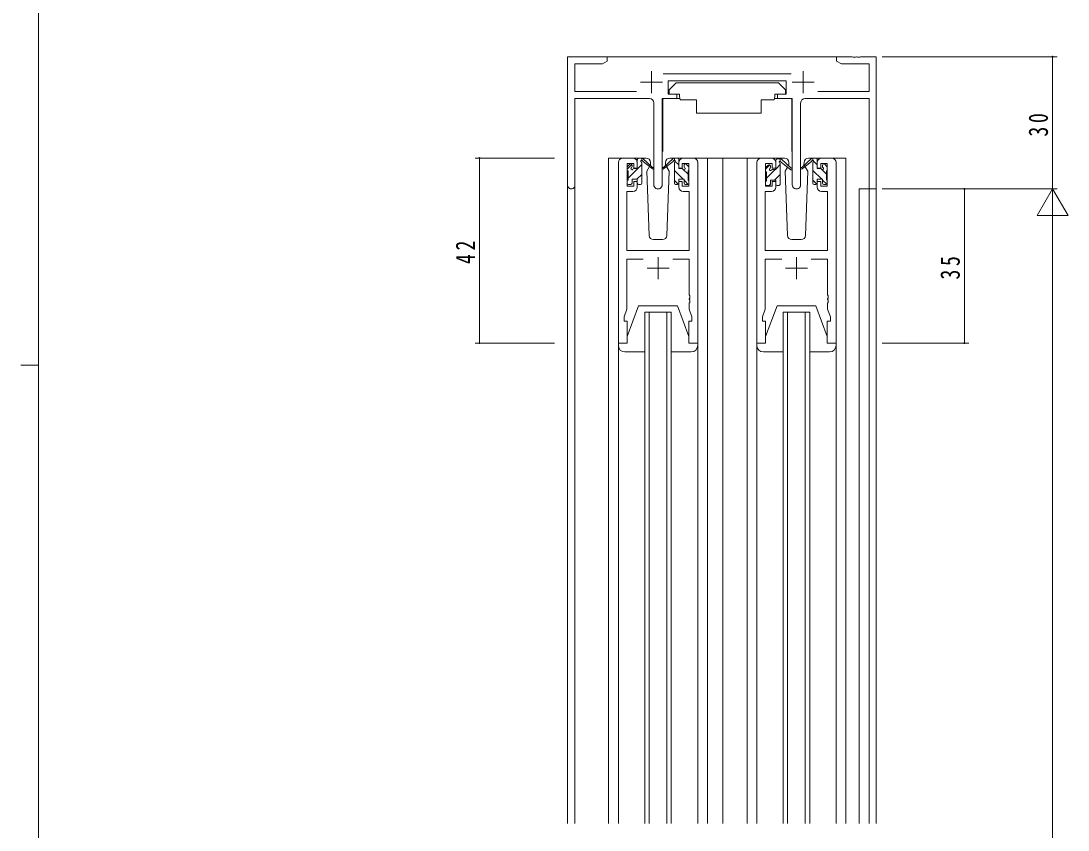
# Model space of a CAD drawing. Units: millimetres, scale not verified. Extents: x -567 to 567, y -403 to 403.
# Drawn here: x -566.7 to -329.2, y -81.5 to 102.1 of the extents above; entities that cross this region are included whole.
import ezdxf

# ---------------------------------------------------------------- set-up
doc = ezdxf.new("R2010")
doc.units = ezdxf.units.MM
doc.header["$LTSCALE"] = 2
for name, color, linetype, lineweight in [('0-1_YKK_ZWAK', 7, 'Continuous', 18), ('0-3_YKK_11', 7, 'Continuous', 18), ('0-4_YKK_12', 2, 'Continuous', 18), ('0-5_YKK_13', 4, 'Continuous', 18), ('0-6_YKK_D', 6, 'Continuous', 18)]:
    doc.layers.add(name, color=color, linetype=linetype, lineweight=lineweight)
doc.styles.add('ＭＳ ゴシック', font='')
doc.styles.get('ＭＳ ゴシック').set_extended_font_data('MS Gothic')

msp = doc.modelspace()

# ---------------------------------------------------------------- linework, layer by layer
at = {"layer": '0-1_YKK_ZWAK'}
for p, q in [((-562.726, -350.982), (-562.726, 399.018)), ((-566.726, 24.018), (-562.726, 24.018))]:
    msp.add_line(p, q, dxfattribs=at)
at = {"layer": '0-3_YKK_11'}
for p, q in [((-433.726, 94.018), (-442.726, 94.018)), ((-442.726, 94.018), (-442.726, 64.833)), ((-434.817, 92.388), (-433.726, 93.018)), ((-433.726, 93.018), (-433.726, 94.018)), ((-381.726, 94.018), (-381.726, 93.018)), ((-378.184, 94.018), (-381.726, 94.018)), ((-381.726, 93.018), (-380.635, 92.388)), ((-378.001, 93.898), (-378.184, 94.018)), ((-377.451, 93.898), (-378.001, 93.898)), ((-377.268, 94.018), (-377.451, 93.898)), ((-377.184, 94.018), (-377.268, 94.018)), ((-377.001, 93.898), (-377.184, 94.018)), ((-376.451, 93.898), (-377.001, 93.898)), ((-376.268, 94.018), (-376.451, 93.898)), ((-372.726, 94.018), (-376.268, 94.018)), ((-372.726, 64.018), (-372.726, 94.018)), ((-423.726, 90.718), (-423.726, 85.718)), ((-389.326, 90.718), (-389.326, 85.718)), ((-380.635, 92.388), (-374.356, 92.388)), ((-374.356, 92.388), (-374.356, 86.148)), ((-426.226, 88.218), (-421.226, 88.218)), ((-392.024, 90.148), (-421.034, 90.148)), ((-419.926, 85.518), (-419.926, 88.518)), ((-419.926, 88.518), (-393.126, 88.518)), ((-393.126, 88.518), (-393.126, 85.518)), ((-391.826, 88.218), (-386.826, 88.218)), ((-427.076, 86.148), (-441.096, 86.148)), ((-417.926, 85.518), (-419.926, 85.518)), ((-417.926, 84.518), (-417.926, 85.518)), ((-395.126, 85.518), (-395.126, 84.518)), ((-393.126, 85.518), (-395.126, 85.518)), ((-374.356, 86.148), (-385.976, 86.148)), ((-441.096, 64.833), (-441.096, 84.518)), ((-441.096, 84.518), (-424.176, 84.518)), ((-423.176, 83.518), (-423.176, 64.968)), ((-421.276, 84.518), (-417.926, 84.518)), ((-421.276, 64.968), (-421.276, 84.518)), ((-395.126, 84.518), (-391.776, 84.518)), ((-391.776, 84.518), (-391.776, 64.968)), ((-389.876, 64.968), (-389.876, 83.518)), ((-388.876, 84.518), (-374.356, 84.518)), ((-374.356, 84.518), (-374.356, 64.018)), ((-431.226, 29.018), (-431.226, 70.018)), ((-430.226, 71.018), (-427.926, 71.018)), ((-429.226, 69.818), (-429.226, 64.618)), ((-427.726, 69.818), (-429.226, 69.818)), ((-427.726, 68.718), (-427.726, 69.818)), ((-426.926, 70.018), (-426.926, 68.718)), ((-417.526, 68.718), (-417.526, 70.018)), ((-415.226, 69.818), (-416.726, 69.818)), ((-416.726, 69.818), (-416.726, 68.718)), ((-416.526, 71.018), (-414.226, 71.018)), ((-415.226, 64.618), (-415.226, 69.818)), ((-413.226, 70.018), (-413.226, 29.018)), ((-399.826, 29.018), (-399.826, 70.018)), ((-398.826, 71.018), (-396.526, 71.018)), ((-397.826, 69.818), (-397.826, 64.618)), ((-396.326, 69.818), (-397.826, 69.818)), ((-396.326, 68.718), (-396.326, 69.818)), ((-395.526, 70.018), (-395.526, 68.718)), ((-386.126, 68.718), (-386.126, 70.018)), ((-385.326, 69.818), (-385.326, 68.718)), ((-383.826, 69.818), (-385.326, 69.818)), ((-385.126, 71.018), (-382.826, 71.018)), ((-383.826, 64.618), (-383.826, 69.818)), ((-381.826, 70.018), (-381.826, 29.018)), ((-426.926, 68.718), (-427.726, 68.718)), ((-416.726, 68.718), (-417.526, 68.718)), ((-395.526, 68.718), (-396.326, 68.718)), ((-385.326, 68.718), (-386.126, 68.718)), ((-429.226, 64.618), (-427.726, 64.618)), ((-427.726, 65.718), (-426.926, 65.718)), ((-427.726, 64.618), (-427.726, 65.718)), ((-426.926, 65.718), (-426.926, 64.418)), ((-417.526, 65.718), (-416.726, 65.718)), ((-417.526, 64.418), (-417.526, 65.718)), ((-416.726, 65.718), (-416.726, 64.618)), ((-416.726, 64.618), (-415.226, 64.618)), ((-397.826, 64.618), (-396.326, 64.618)), ((-396.326, 65.718), (-395.526, 65.718)), ((-396.326, 64.618), (-396.326, 65.718)), ((-395.526, 65.718), (-395.526, 64.418)), ((-386.126, 65.718), (-385.326, 65.718)), ((-386.126, 64.418), (-386.126, 65.718)), ((-385.326, 65.718), (-385.326, 64.618)), ((-385.326, 64.618), (-383.826, 64.618)), ((-427.926, 63.418), (-429.296, 63.418)), ((-429.296, 63.418), (-429.296, 50.018)), ((-415.156, 63.418), (-416.526, 63.418)), ((-415.156, 50.018), (-415.156, 63.418)), ((-396.526, 63.418), (-397.896, 63.418)), ((-397.896, 63.418), (-397.896, 50.018)), ((-383.756, 63.418), (-385.126, 63.418)), ((-383.756, 50.018), (-383.756, 63.418)), ((-374.356, 64.018), (-372.726, 64.018)), ((-429.296, 50.018), (-415.156, 50.018)), ((-397.896, 50.018), (-383.756, 50.018)), ((-425.576, 48.088), (-429.296, 48.088)), ((-429.296, 48.088), (-429.296, 36.749)), ((-422.226, 48.518), (-422.226, 43.518)), ((-415.156, 48.088), (-418.876, 48.088)), ((-415.156, 39.976), (-415.156, 48.088)), ((-394.176, 48.088), (-397.896, 48.088)), ((-397.896, 48.088), (-397.896, 36.749)), ((-390.826, 48.518), (-390.826, 43.518)), ((-383.756, 48.088), (-387.476, 48.088)), ((-383.756, 39.976), (-383.756, 48.088)), ((-424.726, 46.018), (-419.726, 46.018)), ((-393.326, 46.018), (-388.326, 46.018)), ((-415.036, 39.793), (-415.156, 39.976)), ((-415.156, 39.059), (-415.036, 39.243)), ((-415.156, 38.976), (-415.156, 39.059)), ((-415.036, 38.793), (-415.156, 38.976)), ((-415.156, 38.059), (-415.036, 38.243)), ((-415.156, 36.749), (-415.156, 38.059)), ((-415.036, 39.243), (-415.036, 39.793)), ((-415.036, 38.243), (-415.036, 38.793)), ((-383.636, 39.793), (-383.756, 39.976)), ((-383.756, 39.059), (-383.636, 39.243)), ((-383.756, 38.976), (-383.756, 39.059)), ((-383.636, 38.793), (-383.756, 38.976)), ((-383.756, 38.059), (-383.636, 38.243)), ((-383.756, 36.749), (-383.756, 38.059)), ((-383.636, 39.243), (-383.636, 39.793)), ((-383.636, 38.243), (-383.636, 38.793)), ((-429.296, 36.749), (-429.926, 35.018)), ((-414.526, 35.018), (-415.156, 36.749)), ((-397.896, 36.749), (-398.526, 35.018)), ((-383.126, 35.018), (-383.756, 36.749)), ((-429.926, 35.018), (-429.926, 34.018)), ((-429.926, 34.018), (-429.226, 34.018)), ((-429.226, 34.018), (-429.226, 29.018)), ((-415.226, 34.018), (-414.526, 34.018)), ((-415.226, 29.018), (-415.226, 34.018)), ((-414.526, 34.018), (-414.526, 35.018)), ((-398.526, 35.018), (-398.526, 34.018)), ((-398.526, 34.018), (-397.826, 34.018)), ((-397.826, 34.018), (-397.826, 29.018)), ((-383.826, 34.018), (-383.126, 34.018)), ((-383.826, 29.018), (-383.826, 34.018)), ((-383.126, 34.018), (-383.126, 35.018)), ((-429.226, 29.018), (-431.226, 29.018)), ((-413.226, 29.018), (-415.226, 29.018)), ((-397.826, 29.018), (-399.826, 29.018)), ((-381.826, 29.018), (-383.826, 29.018))]:
    msp.add_line(p, q, dxfattribs=at)
msp.add_lwpolyline([(-441.096, 86.148), (-441.096, 92.388), (-434.817, 92.388)], dxfattribs=at)
for centre, radius, start, end in [((-424.176, 83.518), 1, 0.00001, 89.99999), ((-388.876, 83.518), 1, 90.00001, 179.99999), ((-430.226, 70.018), 1, 90.00001, 179.99999), ((-427.926, 70.018), 1, 0.00001, 89.99999), ((-416.526, 70.018), 1, 90.00001, 179.99999), ((-414.226, 70.018), 1, 0.00001, 89.99999), ((-398.826, 70.018), 1, 90.00001, 179.99999), ((-396.526, 70.018), 1, 0.00001, 89.99999), ((-385.126, 70.018), 1, 90.00001, 179.99999), ((-382.826, 70.018), 1, 0.00001, 89.99999), ((-441.911, 64.833), 0.815, 179.99999, 0.00001), ((-427.926, 64.418), 1, 270.00001, 359.99999), ((-422.226, 64.968), 0.95, 179.99999, 0.00001), ((-416.526, 64.418), 1, 180.00001, 269.99999), ((-396.526, 64.418), 1, 270.00001, 359.99999), ((-390.826, 64.968), 0.95, 179.99999, 0.00001), ((-385.126, 64.418), 1, 180.00001, 269.99999)]:
    msp.add_arc(centre, radius, start, end, dxfattribs=at)
at = {"layer": '0-4_YKK_12'}
for p, q in [((-434.226, 94.018), (-381.226, 94.018)), ((-430.226, 71.018), (-433.426, 71.018)), ((-433.426, 71.018), (-433.426, -79.982)), ((-411.026, 71.018), (-411.026, -79.982)), ((-407.526, 71.018), (-407.526, -79.982)), ((-402.026, 71.018), (-402.026, -79.982)), ((-382.826, 71.018), (-379.626, 71.018)), ((-379.626, 71.018), (-379.626, -79.982)), ((-442.726, -79.982), (-442.726, 64.833)), ((-441.096, 64.833), (-441.096, -79.982)), ((-372.726, 64.018), (-376.626, 64.018)), ((-376.626, 64.018), (-376.626, -79.982)), ((-374.356, -79.982), (-374.356, 64.018)), ((-372.726, 64.018), (-372.726, -79.982)), ((-425.226, 36.018), (-419.226, 36.018)), ((-425.226, -79.982), (-425.226, 36.018)), ((-424.226, 36.018), (-424.226, -79.982)), ((-420.226, -79.982), (-420.226, 36.018)), ((-419.226, 36.018), (-419.226, -79.982)), ((-393.826, 36.018), (-387.826, 36.018)), ((-393.826, -79.982), (-393.826, 36.018)), ((-392.826, 36.018), (-392.826, -79.982)), ((-388.826, -79.982), (-388.826, 36.018)), ((-387.826, 36.018), (-387.826, -79.982))]:
    msp.add_line(p, q, dxfattribs=at)
msp.add_lwpolyline([(-415.376, 71.018), (-407.526, 71.018), (-398.826, 71.018)], dxfattribs=at)
at = {"layer": '0-5_YKK_13'}
for p, q in [((-418.123, 88.118), (-394.923, 88.118)), ((-417.323, 85.518), (-417.323, 85.018)), ((-395.723, 85.518), (-395.723, 85.018)), ((-395.723, 85.518), (-393.323, 85.518)), ((-421.173, 84.218), (-421.173, 72.518)), ((-420.873, 84.518), (-417.235, 84.518)), ((-417.323, 85.018), (-417.182, 84.218)), ((-417.182, 84.218), (-413.523, 84.218)), ((-413.523, 84.218), (-413.523, 81.218)), ((-398.864, 84.218), (-398.864, 81.218)), ((-398.864, 84.218), (-395.864, 84.218)), ((-395.723, 85.018), (-395.864, 84.218)), ((-392.179, 84.517), (-395.817, 84.517)), ((-391.879, 84.217), (-391.88, 72.518)), ((-413.523, 81.218), (-398.864, 81.218)), ((-429.225, 68.511), (-428.167, 69.57)), ((-429.225, 68.318), (-429.225, 68.918)), ((-429.138, 69.13), (-428.638, 69.63)), ((-429.025, 66.466), (-425.925, 69.566)), ((-428.125, 69.418), (-428.125, 69.079)), ((-424.939, 71.018), (-427.926, 71.018)), ((-426.925, 68.618), (-426.925, 70.718)), ((-426.901, 70.835), (-426.743, 70.994)), ((-426.625, 71.018), (-425.835, 71.018)), ((-425.925, 70.518), (-425.925, 71.018)), ((-425.925, 65.318), (-425.925, 69.918)), ((-425.642, 70.947), (-423.459, 68.899)), ((-423.492, 68.555), (-425.632, 70.251)), ((-424.168, 69.09), (-424.768, 68.05)), ((-423.921, 69.518), (-423.99, 69.398)), ((-423.94, 70.053), (-423.921, 69.518)), ((-418.81, 70.947), (-420.993, 68.899)), ((-420.96, 68.555), (-418.82, 70.251)), ((-420.531, 69.518), (-420.512, 70.053)), ((-419.684, 68.05), (-420.531, 69.518)), ((-419.684, 68.05), (-420.531, 69.518)), ((-416.526, 71.018), (-419.513, 71.018)), ((-417.827, 71.018), (-418.617, 71.018)), ((-418.527, 70.518), (-418.527, 71.018)), ((-418.527, 65.318), (-418.527, 69.918)), ((-417.527, 69.452), (-418.335, 70.26)), ((-417.527, 68.618), (-417.527, 70.718)), ((-416.327, 69.418), (-416.327, 69.079)), ((-415.314, 69.13), (-415.814, 69.63)), ((-415.227, 68.318), (-415.227, 68.918)), ((-397.825, 68.48), (-396.847, 69.459)), ((-397.738, 68.93), (-397.238, 69.43)), ((-396.725, 69.218), (-396.725, 68.879)), ((-393.539, 71.018), (-396.526, 71.018)), ((-395.525, 68.418), (-395.525, 70.518)), ((-395.525, 68.535), (-394.525, 69.535)), ((-395.225, 70.818), (-394.435, 70.818)), ((-394.525, 70.318), (-394.525, 70.818)), ((-394.525, 65.118), (-394.525, 69.718)), ((-394.242, 70.747), (-392.059, 68.699)), ((-392.092, 68.354), (-394.232, 70.051)), ((-392.848, 68.954), (-393.368, 68.05)), ((-392.521, 69.518), (-392.665, 69.268)), ((-392.54, 70.053), (-392.521, 69.518)), ((-387.41, 70.947), (-389.593, 68.899)), ((-389.56, 68.555), (-387.42, 70.251)), ((-389.131, 69.518), (-389.112, 70.053)), ((-388.982, 69.259), (-389.131, 69.518)), ((-388.284, 68.05), (-389.131, 69.518)), ((-385.126, 71.018), (-388.113, 71.018)), ((-386.427, 71.018), (-387.217, 71.018)), ((-387.127, 70.518), (-387.127, 71.018)), ((-387.127, 65.318), (-387.127, 69.918)), ((-386.127, 69.482), (-386.929, 70.285)), ((-386.127, 68.618), (-386.127, 70.718)), ((-384.927, 69.418), (-384.927, 69.079)), ((-383.914, 69.13), (-384.414, 69.63)), ((-383.827, 68.318), (-383.827, 68.918)), ((-429.025, 66.018), (-429.025, 68.118)), ((-427.664, 68.618), (-426.925, 68.618)), ((-427.029, 66.218), (-425.925, 67.321)), ((-424.768, 68.05), (-424.26, 53.483)), ((-420.192, 53.483), (-419.684, 68.05)), ((-416.538, 66.218), (-418.527, 68.206)), ((-416.788, 68.618), (-417.527, 68.618)), ((-415.427, 67.352), (-416.668, 68.593)), ((-415.427, 66.018), (-415.427, 68.118)), ((-397.825, 68.118), (-397.825, 68.718)), ((-397.625, 66.435), (-395.643, 68.418)), ((-397.625, 65.818), (-397.625, 67.918)), ((-396.264, 68.418), (-395.525, 68.418)), ((-395.798, 66.018), (-394.525, 67.29)), ((-393.368, 68.05), (-392.86, 53.483)), ((-388.792, 53.483), (-388.284, 68.05)), ((-385.107, 66.218), (-387.127, 68.237)), ((-385.388, 68.618), (-386.127, 68.618)), ((-384.027, 67.382), (-385.038, 68.394)), ((-384.027, 66.018), (-384.027, 68.118)), ((-429.225, 65.318), (-429.225, 65.818)), ((-428.425, 65.018), (-428.925, 65.018)), ((-428.125, 66.218), (-426.925, 66.218)), ((-428.125, 66.218), (-428.125, 65.318)), ((-426.925, 66.218), (-426.925, 65.318)), ((-426.225, 65.018), (-426.625, 65.018)), ((-417.644, 65.079), (-418.527, 65.961)), ((-418.227, 65.018), (-417.827, 65.018)), ((-416.327, 66.218), (-417.527, 66.218)), ((-417.527, 66.218), (-417.527, 65.318)), ((-416.327, 66.218), (-416.327, 65.318)), ((-415.377, 65.057), (-416.327, 66.006)), ((-416.027, 65.018), (-415.527, 65.018)), ((-415.227, 65.318), (-415.227, 65.818)), ((-397.825, 65.118), (-397.825, 65.618)), ((-397.025, 64.818), (-397.525, 64.818)), ((-396.997, 64.819), (-396.727, 65.089)), ((-396.725, 66.018), (-395.525, 66.018)), ((-396.725, 66.018), (-396.725, 65.118)), ((-395.525, 66.018), (-395.525, 65.118)), ((-394.825, 64.818), (-395.225, 64.818)), ((-394.741, 64.83), (-394.538, 65.033)), ((-386.228, 65.093), (-387.127, 65.992)), ((-386.827, 65.018), (-386.427, 65.018)), ((-386.127, 66.218), (-386.127, 65.318)), ((-384.927, 66.218), (-386.127, 66.218)), ((-384.927, 66.218), (-384.927, 65.318)), ((-383.958, 65.069), (-384.927, 66.037)), ((-384.627, 65.018), (-384.127, 65.018)), ((-383.827, 65.318), (-383.827, 65.818)), ((-423.26, 52.518), (-421.192, 52.518)), ((-391.86, 52.518), (-389.792, 52.518)), ((-429.226, 30.518), (-426.626, 37.518)), ((-426.626, 37.518), (-417.826, 37.518)), ((-415.226, 30.518), (-417.826, 37.518)), ((-397.826, 30.518), (-395.226, 37.518)), ((-395.226, 37.518), (-386.426, 37.518)), ((-383.826, 30.518), (-386.426, 37.518)), ((-431.226, 28.518), (-431.226, 29.018)), ((-431.226, 29.018), (-429.226, 29.018)), ((-431.226, 28.518), (-431.226, -79.982)), ((-429.226, 29.018), (-429.226, 30.518)), ((-415.226, 30.518), (-415.226, 29.018)), ((-415.226, 29.018), (-413.226, 29.018)), ((-413.226, 29.018), (-413.226, 28.518)), ((-413.226, 28.518), (-413.226, -79.982)), ((-399.826, 28.518), (-399.826, 29.018)), ((-399.826, 29.018), (-397.826, 29.018)), ((-399.826, 28.518), (-399.826, -79.982)), ((-397.826, 29.018), (-397.826, 30.518)), ((-383.826, 30.518), (-383.826, 29.018)), ((-383.826, 29.018), (-381.826, 29.018)), ((-381.826, 29.018), (-381.826, 28.518)), ((-381.826, 28.518), (-381.826, -79.982)), ((-425.226, 27.018), (-429.726, 27.018)), ((-414.726, 27.018), (-419.226, 27.018)), ((-393.826, 27.018), (-398.326, 27.018)), ((-383.326, 27.018), (-387.826, 27.018))]:
    msp.add_line(p, q, dxfattribs=at)
for points in [[(-418.123, 88.118), (-419.723, 86.518), (-419.723, 85.518), (-417.323, 85.518)], [(-394.923, 88.118), (-393.323, 86.518), (-393.323, 85.518)]]:
    msp.add_lwpolyline(points, dxfattribs=at)
for centre, radius, start, end in [((-420.873, 84.218), 0.3, 90, 180), ((-392.179, 84.217), 0.3, 359.99647, 89.99647), ((-428.925, 68.918), 0.3, 135, 180), ((-428.425, 69.418), 0.3, 0, 135), ((-428.425, 69.079), 0.3, 303.05573, 0), ((-426.625, 70.718), 0.3, 90, 180), ((-425.925, 70.318), 0.2, 20.88332, 233.1301), ((-426.225, 69.918), 0.3, 0, 53.1301), ((-425.835, 70.718), 0.3, 49.89741, 90), ((-425.458, 70.496), 0.3, 200.88332, 234.62002), ((-424.939, 70.018), 1, 2, 90), ((-423.376, 68.718), 0.2, 234.62002, 114.62002), ((-421.076, 68.718), 0.2, 65.37998, 305.37998), ((-419.513, 70.018), 1, 90, 178), ((-418.994, 70.496), 0.3, 305.37998, 339.11668), ((-418.617, 70.718), 0.3, 90, 130.10259), ((-418.527, 70.318), 0.2, 306.8699, 159.11668), ((-418.227, 69.918), 0.3, 126.8699, 180), ((-417.827, 70.718), 0.3, 0, 90), ((-416.027, 69.418), 0.3, 45, 180), ((-416.027, 69.079), 0.3, 180, 236.94427), ((-415.527, 68.918), 0.3, 0, 45), ((-397.525, 68.718), 0.3, 135, 180), ((-397.025, 69.218), 0.3, 0, 135), ((-397.025, 68.879), 0.3, 303.05573, 0), ((-395.225, 70.518), 0.3, 90, 180), ((-394.525, 70.118), 0.2, 20.88332, 233.1301), ((-394.825, 69.718), 0.3, 0, 53.1301), ((-394.435, 70.518), 0.3, 49.89741, 90), ((-394.058, 70.296), 0.3, 200.88332, 234.62002), ((-393.539, 70.018), 1, 2, 90), ((-389.676, 68.718), 0.2, 65.37998, 305.37998), ((-388.113, 70.018), 1, 90, 178), ((-387.594, 70.496), 0.3, 305.37998, 339.11668), ((-387.217, 70.718), 0.3, 90, 130.10259), ((-387.127, 70.318), 0.2, 306.8699, 159.11668), ((-386.827, 69.918), 0.3, 126.8699, 180), ((-386.427, 70.718), 0.3, 0, 90), ((-384.627, 69.418), 0.3, 45, 180), ((-384.627, 69.079), 0.3, 180, 236.94427), ((-384.127, 68.918), 0.3, 0, 45), ((-429.025, 68.318), 0.2, 180, 270), ((-428.125, 68.618), 0.25, 123.05573, 326.94427), ((-427.664, 68.318), 0.3, 90, 146.94427), ((-416.788, 68.318), 0.3, 33.05573, 90), ((-416.327, 68.618), 0.25, 213.05573, 56.94427), ((-415.427, 68.318), 0.2, 270, 0), ((-397.625, 68.118), 0.2, 180, 270), ((-396.725, 68.418), 0.25, 123.05573, 326.94427), ((-396.264, 68.118), 0.3, 90, 146.94427), ((-391.976, 68.518), 0.2, 234.62002, 114.62002), ((-385.388, 68.318), 0.3, 33.05573, 90), ((-384.927, 68.618), 0.25, 213.05573, 56.94427), ((-384.027, 68.318), 0.2, 270, 0), ((-429.025, 65.818), 0.2, 90, 180), ((-428.925, 65.318), 0.3, 180, 270), ((-428.425, 65.318), 0.3, 270, 0), ((-426.625, 65.318), 0.3, 180, 270), ((-426.225, 65.318), 0.3, 270, 0), ((-418.227, 65.318), 0.3, 180, 270), ((-417.827, 65.318), 0.3, 270, 0), ((-416.027, 65.318), 0.3, 180, 270), ((-415.527, 65.318), 0.3, 270, 0), ((-415.427, 65.818), 0.2, 0, 90), ((-397.625, 65.618), 0.2, 90, 180), ((-397.525, 65.118), 0.3, 180, 270), ((-397.025, 65.118), 0.3, 270, 0), ((-395.225, 65.118), 0.3, 180, 270), ((-394.825, 65.118), 0.3, 270, 0), ((-386.827, 65.318), 0.3, 180, 270), ((-386.427, 65.318), 0.3, 270, 0), ((-384.627, 65.318), 0.3, 180, 270), ((-384.127, 65.318), 0.3, 270, 0), ((-384.027, 65.818), 0.2, 0, 90), ((-423.26, 53.518), 1, 182, 270), ((-421.192, 53.518), 1, 270, 358), ((-391.86, 53.518), 1, 182, 270), ((-389.792, 53.518), 1, 270, 358), ((-429.726, 28.518), 1.5, 180, 270), ((-414.726, 28.518), 1.5, 270, 0), ((-398.326, 28.518), 1.5, 180, 270), ((-383.326, 28.518), 1.5, 270, 0)]:
    msp.add_arc(centre, radius, start, end, dxfattribs=at)
at = {"layer": '0-6_YKK_D'}
for p, q in [((-371.356, 94.018), (-331.726, 94.018)), ((-332.726, 64.018), (-332.726, 94.018)), ((-445.726, 71.018), (-463.726, 71.018)), ((-462.726, 71.018), (-462.726, 29.018)), ((-371.356, 64.018), (-351.726, 64.018)), ((-371.356, 64.018), (-331.726, 64.018)), ((-371.356, 64.018), (-331.726, 64.018)), ((-352.726, 29.018), (-352.726, 64.018)), ((-332.726, 64.018), (-336.226, 57.955)), ((-332.726, 64.018), (-332.726, 51.893)), ((-332.726, 64.018), (-329.226, 57.955)), ((-336.226, 57.955), (-329.226, 57.955)), ((-332.726, 57.018), (-332.726, -228.982)), ((-445.726, 29.018), (-463.726, 29.018)), ((-371.356, 29.018), (-351.726, 29.018))]:
    msp.add_line(p, q, dxfattribs=at)
for centre, start, end in [((-332.726, 94.018), 90, 270), ((-332.726, 94.018), 270, 90), ((-462.726, 71.018), 90, 270), ((-462.726, 71.018), 270, 90), ((-352.726, 64.018), 90, 270), ((-352.726, 64.018), 270, 90), ((-462.726, 29.018), 90, 270), ((-462.726, 29.018), 270, 90), ((-352.726, 29.018), 90, 270), ((-352.726, 29.018), 270, 90)]:
    msp.add_arc(centre, 0.106, start, end, dxfattribs=at)

# ---------------------------------------------------------------- texts
at = {"layer": '0-6_YKK_D', "color": 7, "char_height": 4.399, "attachment_point": 7, "rotation": 90, "style": 'ＭＳ ゴシック'}
for s, insert in [('\\T1.37;\\W0.75;30', (-333.726, 75.887)), ('\\T1.37;\\W0.75;42', (-463.726, 46.972)), ('\\T1.37;\\W0.75;35', (-353.726, 43.448))]:
    msp.add_mtext(s, dxfattribs=dict(at, insert=insert))

doc.saveas('drawing.dxf')
